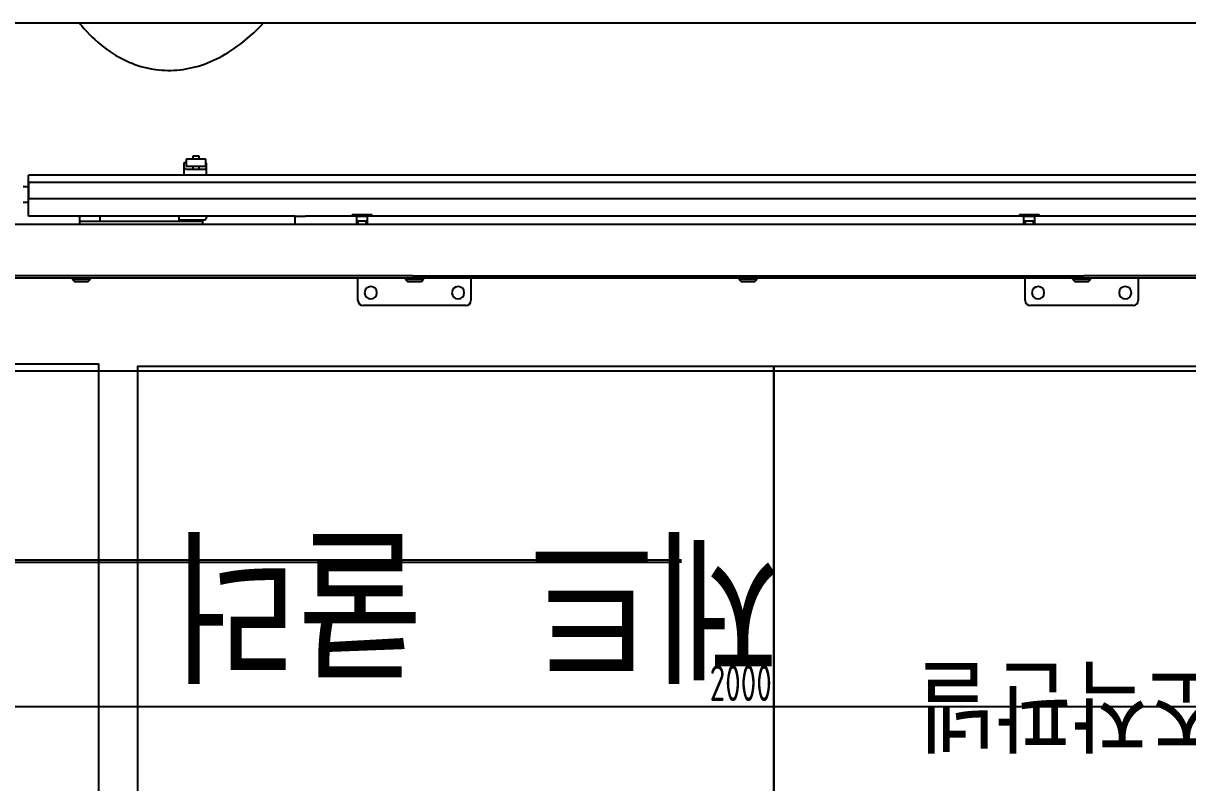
# Model space of a CAD drawing. Header units: millimetres. Extents: x 10462777 to 22643323, y 453826 to 1389191.
# Drawn here: x 11266681 to 11267779, y 576411 to 577128 of the extents above; entities that cross this region are included whole.
import ezdxf

# ---------------------------------------------------------------- set-up
doc = ezdxf.new("R2010")
doc.units = ezdxf.units.MM
doc.header["$LTSCALE"] = 200
doc.header["$MEASUREMENT"] = 0
for name, pattern in [('CENTER', [2, 1.25, -0.25, 0.25, -0.25]), ('HIDDEN_KS1', [0.26, 0.18, -0.08]), ('PHANTOM', [2.5, 1.25, -0.25, 0.25, -0.25, 0.25, -0.25])]:
    doc.linetypes.add(name, pattern=pattern)
doc.layers.get('0').update_dxf_attribs({"linetype": 'CONTINUOUS'})
for name, color, linetype in [('1', 1, 'CENTER'), ('11', 6, 'PHANTOM'), ('3', 3, 'HIDDEN_KS1'), ('5', 4, 'CONTINUOUS'), ('TEXT', 7, 'CONTINUOUS')]:
    doc.layers.add(name, color=color, linetype=linetype)
doc.styles.add('ABB', font='txt.shx ', dxfattribs={"width": 0.8, "bigfont": ' whgtxt.shx'})
doc.styles.add('iso-1', font='isocp.shx')

# ---------------------------------------------------------------- blocks, each defined once
blk = doc.blocks.new('DimnDraft3D1010')
at = {"layer": '1', "color": 27, "linetype": 'Continuous'}
blk.add_line((385.57, 65.24), (185.57, 65.24), dxfattribs=at)
at = {"layer": '1', "color": 23, "linetype": 'Continuous', "insert": (281.93, 65.81), "char_height": 3.5, "attachment_point": 7, "line_spacing_factor": 0.963855, "style": 'iso-1'}
blk.add_mtext('\\W00.703;2000 ', dxfattribs=at)

msp = doc.modelspace()

# ---------------------------------------------------------------- linework, layer by layer
at = {"ltscale": 10, "elevation": 0}
for points in [[(11265901.68099, 575906.04611), (11265901.68099, 576806.04611), (11266751.68099, 576806.04611), (11266751.68099, 575906.04611)], [(11267388.90339, 576054.10873), (11266788.90339, 576054.10873), (11266788.90339, 576804.10873), (11267388.90339, 576804.10873)], [(11267388.90339, 576096.16872), (11267388.90339, 576804.10873), (11268288.90339, 576804.10873), (11268288.90339, 576096.16872)]]:
    msp.add_lwpolyline(points, close=True, dxfattribs=at)
at = {"layer": '1', "color": 251, "linetype": 'Continuous'}
msp.add_line((11266018.88523, 576799.69805), (11272134.90389, 576799.69805), dxfattribs=at)
at = {"layer": '11', "color": 27, "linetype": 'Continuous'}
msp.add_open_spline([(11266733.94297, 577127.35979), (11266734.59554, 577126.56836), (11266741.49257, 577118.36006), (11266756.08916, 577104.16973), (11266779.00519, 577090.37494), (11266802.79013, 577083.37896), (11266826.03225, 577082.47042), (11266849.31866, 577087.27626), (11266872.02799, 577097.71482), (11266891.18282, 577111.62644), (11266902.28563, 577122.36069), (11266906.74052, 577127.12542)], degree=3, knots=[0, 0, 0, 0, 0.0146106048, 0.152894705, 0.2931064086, 0.4124755777, 0.5274957694, 0.6483927605, 0.7739837131, 0.9051383921, 1, 1, 1, 1], dxfattribs=at)
at = {"layer": '3', "color": 252, "linetype": 'Continuous'}
for p, q in [((11268273.80636, 577127.5017), (11266453.21296, 577127.5017)), ((11266685.62914, 576977.15358), (11266685.62914, 576984.17839)), ((11267903.10255, 576984.17839), (11266685.62914, 576984.17839)), ((11266685.63653, 576973.04178), (11266680.79001, 576973.04178)), ((11266685.62914, 576976.91538), (11266685.86734, 576977.15358)), ((11267901.16575, 576977.15358), (11266685.62914, 576977.15358)), ((11266685.62914, 576976.91536), (11266685.62914, 576977.15352)), ((11266685.62914, 576962.38937), (11266685.62914, 576976.91538)), ((11266686.11334, 576962.15122), (11266686.11334, 576977.15353)), ((11266685.62914, 576962.15125), (11266685.62914, 576962.38944)), ((11266685.62914, 576962.38937), (11266685.86734, 576962.15118)), ((11266685.62914, 576962.15118), (11267901.16575, 576962.15118)), ((11266685.62914, 576945.44236), (11266685.62914, 576962.15118)), ((11266685.63653, 576958.51577), (11266680.79001, 576958.51577)), ((11266937.41333, 576945.44236), (11266685.62914, 576945.44236)), ((11266734.04918, 576943.50556), (11266734.04918, 576945.4426)), ((11266734.04918, 576940.60035), (11266734.04918, 576943.50556)), ((11266850.25727, 576940.60035), (11266734.04918, 576940.60035)), ((11266734.04918, 576937.69515), (11266734.04918, 576940.60035)), ((11266850.25727, 576940.60035), (11266850.25727, 576941.56874)), ((11266850.25727, 576937.69515), (11266850.25727, 576940.60035)), ((11266937.41333, 576937.69515), (11266937.41333, 576945.44236)), ((11266937.41333, 576945.44236), (11266947.09734, 576945.44236)), ((11266995.27528, 576945.44236), (11266947.09734, 576945.44236)), ((11266995.27528, 576937.69515), (11266995.27528, 576945.44236)), ((11267624.73576, 576945.44236), (11267005.44349, 576945.44236)), ((11267005.44349, 576937.69515), (11267005.44349, 576945.44236)), ((11267624.73576, 576937.69515), (11267624.73576, 576945.44236)), ((11267634.90397, 576937.69515), (11267634.90397, 576945.44236)), ((11268254.19624, 576945.44236), (11267634.90397, 576945.44236)), ((11268283.49037, 576937.69515), (11266443.52896, 576937.69515)), ((11267047.81102, 576889.27511), (11266398.98252, 576889.27511)), ((11266398.98252, 576887.33831), (11267047.81102, 576887.33831)), ((11266996.48578, 576866.0335), (11266996.48578, 576887.33983)), ((11267047.81102, 576889.27511), (11267049.74782, 576889.27511)), ((11267049.74782, 576887.33831), (11267047.81102, 576887.33831)), ((11267049.74782, 576887.33831), (11267049.74782, 576889.27511)), ((11267049.74782, 576889.27511), (11267049.74782, 576887.33831)), ((11267049.74782, 576889.27511), (11267051.68462, 576889.27511)), ((11267051.68462, 576887.33831), (11267049.74782, 576887.33831)), ((11267051.68462, 576889.27511), (11267677.2715, 576889.27511)), ((11267051.68462, 576887.33831), (11267677.2715, 576887.33831)), ((11267103.00986, 576887.33983), (11267103.00986, 576866.0335)), ((11267625.94626, 576866.0335), (11267625.94626, 576887.33983)), ((11267677.2715, 576889.27511), (11267679.2083, 576889.27511)), ((11267679.2083, 576887.33831), (11267677.2715, 576887.33831)), ((11267679.2083, 576887.33831), (11267679.2083, 576889.27511)), ((11267679.2083, 576887.33831), (11267679.2083, 576889.27511)), ((11267679.2083, 576889.27511), (11267681.1451, 576889.27511)), ((11267681.1451, 576887.33831), (11267679.2083, 576887.33831)), ((11268329.9736, 576889.27511), (11267681.1451, 576889.27511)), ((11267681.1451, 576887.33831), (11268329.9736, 576887.33831)), ((11267732.47034, 576887.33983), (11267732.47034, 576866.0335)), ((11267098.16786, 576861.19149), (11267001.32778, 576861.19149)), ((11267727.62834, 576861.19149), (11267630.78827, 576861.19149))]:
    msp.add_line(p, q, dxfattribs=at)
at = {"layer": '3', "color": 60, "linetype": 'Continuous'}
for p, q in [((11266832.34185, 576995.7992), (11266832.34185, 576984.17839)), ((11266832.34623, 576995.7992), (11266832.34185, 576995.7992)), ((11266834.5734, 576995.7992), (11266832.34623, 576995.7992)), ((11266834.57367, 576999.1886), (11266834.57367, 576992.40979)), ((11266834.57745, 576999.1886), (11266834.57367, 576999.1886)), ((11266852.97329, 576999.1886), (11266834.57745, 576999.1886)), ((11266840.86828, 577002.0938), (11266840.86828, 576999.1886)), ((11266840.86947, 577002.0938), (11266840.86828, 577002.0938)), ((11266846.67868, 577002.0938), (11266840.86947, 577002.0938)), ((11266846.67868, 576999.1886), (11266846.67868, 577002.0938)), ((11266853.64667, 576995.7992), (11266852.97262, 576995.7992)), ((11266852.97329, 576992.40979), (11266852.97329, 576999.1886)), ((11266853.64667, 576984.17839), (11266853.64667, 576995.7992)), ((11266834.13566, 576989.98879), (11266839.05698, 576989.98879)), ((11266834.57745, 576992.40979), (11266834.57367, 576992.40979)), ((11266852.97329, 576992.40979), (11266834.57745, 576992.40979)), ((11266839.05698, 576989.98879), (11266848.54192, 576989.98879)), ((11266840.86828, 576992.40979), (11266840.86828, 576989.98879)), ((11266846.67868, 576989.98879), (11266846.67868, 576992.40979)), ((11266848.54192, 576989.98879), (11266852.31978, 576989.98879)), ((11266753.41719, 576940.60035), (11266753.41719, 576945.44242)), ((11266827.49985, 576945.44242), (11266827.49985, 576940.60035)), ((11266848.57991, 576941.56875), (11266827.49985, 576941.56875)), ((11266850.74147, 576941.56875), (11266848.57991, 576941.56875)), ((11266853.64667, 576945.4424), (11266853.64667, 576944.47396)), ((11266991.05305, 576946.98211), (11266991.05305, 576945.44236)), ((11266991.05305, 576946.98211), (11267009.66571, 576946.98211)), ((11266995.27526, 576941.22015), (11266995.51738, 576940.97803)), ((11266995.27584, 576945.44236), (11267005.44263, 576945.44236)), ((11266995.51738, 576940.97803), (11267002.2083, 576940.97803)), ((11266996.40845, 576940.97803), (11266996.40845, 576937.69499)), ((11267002.2083, 576940.97803), (11267005.20139, 576940.97803)), ((11267004.31031, 576937.69499), (11267004.31031, 576940.97803)), ((11267005.20139, 576940.97803), (11267005.44351, 576941.22015)), ((11267009.66571, 576945.44236), (11267009.66571, 576946.98211)), ((11267620.51353, 576946.98211), (11267620.51353, 576945.44236)), ((11267620.51353, 576946.98211), (11267639.1262, 576946.98211)), ((11267624.73574, 576941.22015), (11267624.97786, 576940.97803)), ((11267624.73632, 576945.44236), (11267634.90311, 576945.44236)), ((11267624.97786, 576940.97803), (11267631.66878, 576940.97803)), ((11267625.86894, 576940.97803), (11267625.86894, 576937.69499)), ((11267631.66878, 576940.97803), (11267634.66187, 576940.97803)), ((11267633.77079, 576937.69499), (11267633.77079, 576940.97803)), ((11267634.66187, 576940.97803), (11267634.90399, 576941.22015)), ((11267639.1262, 576945.44236), (11267639.1262, 576946.98211)), ((11266726.78617, 576887.33831), (11266726.78617, 576886.12781)), ((11266726.78617, 576886.12781), (11266728.96507, 576883.94891)), ((11266726.78617, 576886.12781), (11266735.50178, 576886.12781)), ((11266735.50178, 576886.12781), (11266744.21739, 576886.12781)), ((11266742.03848, 576883.94891), (11266744.21739, 576886.12781)), ((11266744.21739, 576886.12781), (11266744.21739, 576887.33831)), ((11267041.03221, 576887.33831), (11267041.03221, 576886.12781)), ((11267041.03221, 576886.12781), (11267043.21112, 576883.94891)), ((11267041.03221, 576886.12781), (11267049.74782, 576886.12781)), ((11267049.74782, 576886.12781), (11267058.46343, 576886.12781)), ((11267056.28453, 576883.94891), (11267058.46343, 576886.12781)), ((11267058.46343, 576886.12781), (11267058.46343, 576887.33831)), ((11267355.76245, 576887.33831), (11267355.76245, 576886.12781)), ((11267355.76245, 576886.12781), (11267357.94136, 576883.94891)), ((11267355.76245, 576886.12781), (11267364.47806, 576886.12781)), ((11267364.47806, 576886.12781), (11267373.19367, 576886.12781)), ((11267371.01477, 576883.94891), (11267373.19367, 576886.12781)), ((11267373.19367, 576886.12781), (11267373.19367, 576887.33831)), ((11267670.4927, 576887.33831), (11267670.4927, 576886.12781)), ((11267670.4927, 576886.12781), (11267672.6716, 576883.94891)), ((11267670.4927, 576886.12781), (11267679.2083, 576886.12781)), ((11267679.2083, 576886.12781), (11267687.92391, 576886.12781)), ((11267685.74501, 576883.94891), (11267687.92391, 576886.12781)), ((11267687.92391, 576886.12781), (11267687.92391, 576887.33831)), ((11266728.96507, 576883.94891), (11266735.50178, 576883.94891)), ((11266730.01095, 576883.94892), (11266730.01095, 576883.44534)), ((11266740.99261, 576883.44534), (11266730.01095, 576883.44534)), ((11266735.50178, 576883.94891), (11266742.03848, 576883.94891)), ((11266740.99261, 576883.44534), (11266740.99261, 576883.94892)), ((11267043.21112, 576883.94891), (11267049.74782, 576883.94891)), ((11267044.25699, 576883.94892), (11267044.25699, 576883.44534)), ((11267055.23865, 576883.44534), (11267044.25699, 576883.44534)), ((11267049.74782, 576883.94891), (11267056.28453, 576883.94891)), ((11267055.23865, 576883.44534), (11267055.23865, 576883.94892)), ((11267357.94136, 576883.94891), (11267364.47806, 576883.94891)), ((11267358.98723, 576883.94892), (11267358.98723, 576883.44534)), ((11267369.96889, 576883.44534), (11267358.98723, 576883.44534)), ((11267364.47806, 576883.94891), (11267371.01477, 576883.94891)), ((11267369.96889, 576883.44534), (11267369.96889, 576883.94892)), ((11267672.6716, 576883.94891), (11267679.2083, 576883.94891)), ((11267673.71747, 576883.94892), (11267673.71747, 576883.44534)), ((11267684.69914, 576883.44534), (11267673.71747, 576883.44534)), ((11267679.2083, 576883.94891), (11267685.74501, 576883.94891)), ((11267684.69914, 576883.44534), (11267684.69914, 576883.94892))]:
    msp.add_line(p, q, dxfattribs=at)
at = {"layer": '3', "color": 252, "linetype": 'Continuous', "extrusion": (0, 0, -1)}
for centre in [(-11267008.59079, 576873.2965), (-11267090.90485, 576873.2965), (-11267638.05127, 576873.2965), (-11267720.36533, 576873.2965)]:
    msp.add_circle(centre, 5.8104, dxfattribs=at)
at = {"layer": '3', "color": 60, "linetype": 'Continuous', "extrusion": (0, 0, -1)}
msp.add_arc((-11266850.74147, 576944.47396), 2.9052, 180, 270, dxfattribs=at)
at = {"layer": '3', "color": 252, "linetype": 'Continuous'}
for centre, start, end in [((11267001.32778, 576866.0335), 180, 270), ((11267098.16786, 576866.0335), 270, 0), ((11267630.78827, 576866.0335), 180, 270), ((11267727.62834, 576866.0335), 270, 0)]:
    msp.add_arc(centre, 4.842, start, end, dxfattribs=at)
at = {"layer": '3', "color": 60, "linetype": 'Continuous'}
for points, knots in [([(11266834.13566, 576989.98879), (11266834.00187, 576989.98879), (11266833.87092, 576990.06277), (11266833.6122, 576990.29394), (11266833.48411, 576990.45322), (11266833.23197, 576990.82029), (11266833.108, 576991.02797), (11266832.9235, 576991.35615), (11266832.86224, 576991.46838), (11266832.73998, 576991.69562), (11266832.67864, 576991.81123), (11266832.61797, 576991.92559)], [0, 0, 0, 0, 0.25, 0.25, 0.5, 0.5, 0.75, 0.75, 0.875, 0.875, 1, 1, 1, 1]), ([(11266853.48484, 576991.92559), (11266853.43826, 576991.81123), (11266853.39118, 576991.69562), (11266853.29732, 576991.46838), (11266853.2503, 576991.35615), (11266853.10866, 576991.02797), (11266853.0135, 576990.82029), (11266852.81995, 576990.45322), (11266852.72162, 576990.29394), (11266852.52301, 576990.06277), (11266852.42249, 576989.98879), (11266852.31978, 576989.98879)], [0, 0, 0, 0, 0.125, 0.125, 0.25, 0.25, 0.5, 0.5, 0.75, 0.75, 1, 1, 1, 1])]:
    msp.add_open_spline(points, degree=3, knots=knots, dxfattribs=at)
at = {"layer": '5', "color": 252, "linetype": 'Continuous'}
for p, q in [((11266651.56188, 576621.08259, 0), (11267297.57105, 576621.08259, 0)), ((11266651.56188, 576619.08256, 0), (11267297.57105, 576619.08256, 0)), ((11267297.57105, 576621.08259, 0), (11267299.57108, 576621.08259, 0)), ((11267299.57108, 576619.08256, 0), (11267297.57105, 576619.08256, 0)), ((11267299.57108, 576619.08256, 0), (11267299.57108, 576621.08259, 0)), ((11267299.57108, 576621.08259, 0), (11267299.57108, 576619.08256, 0)), ((11267299.57108, 576621.08259, 0), (11267301.57111, 576621.08259, 0)), ((11267301.57111, 576619.08256, 0), (11267299.57108, 576619.08256, 0))]:
    msp.add_line(p, q, dxfattribs=at)

# ---------------------------------------------------------------- block references
at = {"layer": '1', "color": 27, "linetype": 'Continuous', "xscale": 9.684007428423861, "yscale": 9.684007428423861, "zscale": 9.684007428423861}
msp.add_blockref('DimnDraft3D1010', (11264598.07192, 575850.65161), dxfattribs=at)

# ---------------------------------------------------------------- texts
at = {"layer": 'TEXT', "lineweight": -3, "style": 'ABB', "width": 0.85}
for s, height, p in [('제트 쿨러', 132, (11267394.98384, 576647.71861, 0)), ('LADLER조작판넬', 80, (11268143.22174, 576525.2695, 0))]:
    msp.add_text(s, height=height, rotation=180, dxfattribs=at).set_placement(p)

doc.saveas('drawing.dxf')
